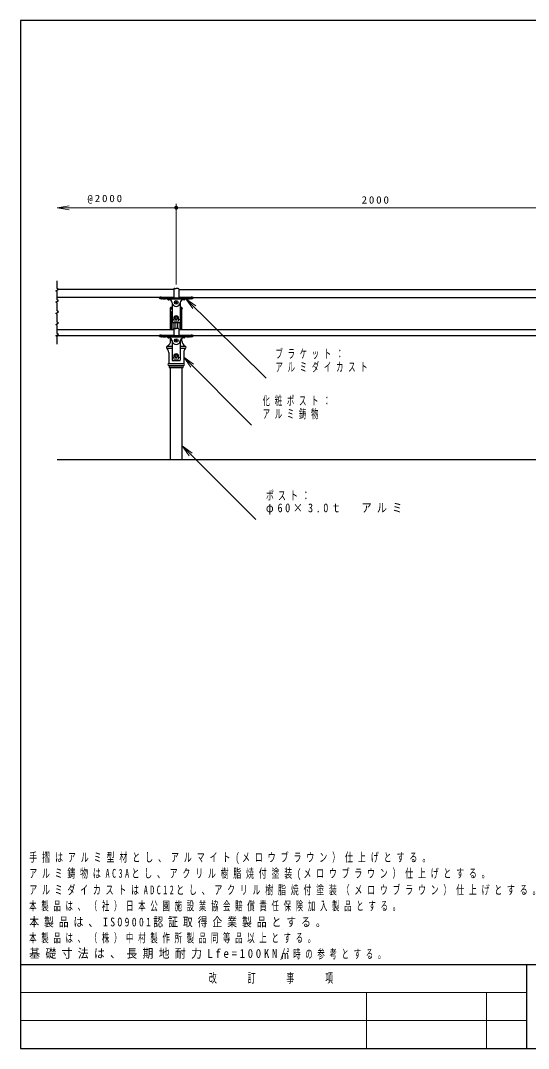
# Model space of a CAD drawing. Units: millimetres on the paper, scale 1:20. Extents: x -365 to 0, y 0 to 257.
# Drawn here: x -365 to -238, y 0 to 257 of the extents above; entities that cross this region are included whole.
import ezdxf
from ezdxf.enums import TextEntityAlignment as Align

# ---------------------------------------------------------------- set-up
doc = ezdxf.new("R2010")
doc.units = ezdxf.units.MM
doc.layers.add('1_20', color=3, linetype='Continuous', lineweight=25)
doc.layers.add('NAKAMURA図枠', color=7, linetype='Continuous', lineweight=13)
doc.layers.add('CLASS1', color=7, linetype='Continuous')
doc.styles.add('ＭＳ ゴシック', font='')
doc.styles.get('ＭＳ ゴシック').set_extended_font_data('MS Gothic')

# ---------------------------------------------------------------- blocks, each defined once
blk = doc.blocks.new('filled_dot')
at = {"color": 0, "linetype": 'Continuous', "lineweight": -2, "const_width": 1.25}
blk.add_lwpolyline([(-0.625, 0, 1), (0.625, 0, 1)], format="xyb", close=True, dxfattribs=at)
blk = doc.blocks.new('open_arrow')
at = {"color": 0, "linetype": 'Continuous', "lineweight": -2}
blk.add_lwpolyline([(7.5, 1.25), (0, 0), (7.5, -1.25)], dxfattribs=at)

msp = doc.modelspace()

# ---------------------------------------------------------------- linework, layer by layer
at = {"layer": '1_20', "color": 7, "lineweight": 13}
for p, q in [((-326.077, 191.029), (-326.077, 211.206)), ((-355.874, 210.206), (-326.077, 210.206)), ((-326.077, 210.206), (-226.077, 210.206)), ((-327.077, 185.217), (-327.473, 185.217)), ((-327.077, 185.167), (-327.473, 185.167)), ((-324.682, 185.217), (-325.077, 185.217)), ((-324.682, 185.167), (-325.077, 185.167)), ((-323.69, 187.442), (-303.567, 167.615)), ((-323.69, 187.442), (-303.567, 167.615)), ((-327.136, 184.217), (-327.284, 184.217)), ((-327.284, 179.754), (-327.284, 184.217)), ((-326.652, 182.862), (-326.358, 183.152)), ((-326.652, 182.862), (-326.652, 181.859)), ((-325.502, 182.862), (-325.797, 183.152)), ((-325.502, 182.862), (-325.502, 181.859)), ((-325.019, 184.217), (-324.871, 184.217)), ((-325.019, 184.217), (-325.019, 179.754)), ((-327.077, 182.246), (-326.652, 182.246)), ((-326.959, 181.517), (-326.959, 179.754)), ((-326.652, 181.859), (-325.502, 181.859)), ((-326.582, 179.974), (-326.582, 181.517)), ((-326.177, 181.517), (-326.177, 180.01)), ((-325.767, 180.01), (-325.767, 181.517)), ((-325.502, 182.246), (-325.077, 182.246)), ((-325.373, 179.754), (-325.373, 181.517)), ((-327.284, 176.917), (-327.284, 177.381)), ((-328.327, 175.617), (-327.077, 175.617)), ((-327.077, 175.517), (-328.327, 175.517)), ((-327.077, 175.117), (-328.327, 175.117)), ((-327.077, 174.967), (-328.327, 174.967)), ((-327.284, 176.917), (-327.136, 176.917)), ((-325.077, 175.617), (-323.827, 175.617)), ((-323.827, 175.517), (-325.077, 175.517)), ((-323.827, 175.117), (-325.077, 175.117)), ((-323.827, 174.967), (-325.077, 174.967)), ((-325.019, 177.146), (-325.019, 176.917)), ((-324.871, 176.917), (-325.019, 176.917)), ((-327.077, 172.733), (-326.652, 172.733)), ((-326.652, 173.35), (-326.358, 173.639)), ((-326.652, 173.35), (-326.652, 172.346)), ((-326.652, 172.346), (-325.502, 172.346)), ((-325.502, 173.35), (-325.797, 173.639)), ((-325.502, 173.35), (-325.502, 172.346)), ((-325.502, 172.733), (-325.077, 172.733)), ((-324.202, 172.825), (-307.243, 155.875)), ((-324.202, 172.825), (-307.243, 155.875)), ((-324.202, 171.217), (-327.952, 171.217)), ((-324.202, 170.817), (-327.952, 170.817)), ((-327.952, 170.717), (-324.202, 170.717)), ((-327.727, 170.417), (-324.427, 170.417)), ((-324.577, 150.637), (-306.159, 132.218))]:
    msp.add_line(p, q, dxfattribs=at)
at = {"layer": '1_20'}
for p, q in [((-326.702, 189.767), (-355.874, 189.767)), ((-330.3, 187.767), (-355.874, 187.767)), ((-330.327, 187.654), (-330.327, 187.746)), ((-329.837, 187.87), (-326.735, 187.87)), ((-329.827, 187.684), (-326.077, 187.684)), ((-326.71, 187.845), (-326.71, 187.76)), ((-326.702, 189.929), (-326.702, 187.752)), ((-326.702, 187.752), (-326.686, 187.752)), ((-326.452, 190.02), (-326.077, 190.029)), ((-326.452, 187.686), (-325.702, 187.686)), ((-325.702, 190.02), (-326.077, 190.029)), ((-326.077, 187.684), (-322.327, 187.684)), ((-325.468, 187.752), (-325.452, 187.752)), ((-325.452, 189.929), (-325.452, 187.752)), ((-325.452, 189.767), (-226.702, 189.767)), ((-325.445, 187.845), (-325.445, 187.76)), ((-325.42, 187.87), (-322.327, 187.87)), ((-321.854, 187.767), (-230.3, 187.767)), ((-321.827, 187.654), (-321.827, 187.746)), ((-329.827, 187.442), (-329.745, 187.442)), ((-329.409, 187.442), (-328.745, 187.442)), ((-328.409, 187.442), (-323.745, 187.442)), ((-328.202, 187.379), (-328.152, 187.255)), ((-328.059, 187.192), (-327.941, 187.192)), ((-327.473, 185.217), (-327.473, 185.167)), ((-327.077, 186.346), (-327.077, 181.617)), ((-326.077, 186.661), (-326.202, 186.589)), ((-326.202, 186.445), (-326.202, 186.589)), ((-326.077, 186.373), (-326.202, 186.445)), ((-325.952, 186.589), (-326.077, 186.661)), ((-325.952, 186.445), (-326.077, 186.373)), ((-325.952, 186.445), (-325.952, 186.589)), ((-325.077, 186.346), (-325.077, 181.617)), ((-324.682, 185.217), (-324.682, 185.167)), ((-324.095, 187.192), (-324.213, 187.192)), ((-323.952, 187.379), (-324.002, 187.255)), ((-323.409, 187.442), (-322.745, 187.442)), ((-322.409, 187.442), (-322.327, 187.442)), ((-327.077, 184.867), (-327.473, 184.867)), ((-327.473, 179.754), (-327.473, 184.867)), ((-326.265, 182.942), (-326.452, 182.617)), ((-326.452, 182.617), (-326.265, 182.292)), ((-325.89, 182.942), (-326.265, 182.942)), ((-325.702, 182.617), (-325.89, 182.942)), ((-325.89, 182.292), (-325.702, 182.617)), ((-324.682, 184.867), (-325.077, 184.867)), ((-324.682, 179.754), (-324.682, 184.867)), ((-326.977, 181.517), (-325.177, 181.517)), ((-326.702, 179.917), (-326.702, 178.24)), ((-326.452, 180.007), (-326.077, 180.017)), ((-326.265, 182.292), (-325.89, 182.292)), ((-325.702, 180.007), (-326.077, 180.017)), ((-325.452, 179.917), (-325.452, 178.24)), ((-355.874, 179.754), (-326.702, 179.754)), ((-355.874, 178.254), (-330.285, 178.254)), ((-330.327, 178.142), (-330.327, 178.234)), ((-329.837, 178.358), (-326.735, 178.358)), ((-329.827, 178.171), (-326.077, 178.171)), ((-329.827, 177.929), (-329.745, 177.929)), ((-329.409, 177.929), (-328.745, 177.929)), ((-328.409, 177.929), (-323.745, 177.929)), ((-328.202, 177.866), (-328.152, 177.742)), ((-328.059, 177.679), (-327.941, 177.679)), ((-327.473, 176.917), (-327.473, 177.543)), ((-326.71, 178.333), (-326.71, 178.247)), ((-326.702, 178.24), (-326.569, 178.24)), ((-326.452, 178.217), (-325.702, 178.217)), ((-326.077, 178.171), (-322.327, 178.171)), ((-325.586, 178.24), (-325.452, 178.24)), ((-325.452, 179.754), (-226.702, 179.754)), ((-325.445, 178.333), (-325.445, 178.247)), ((-325.42, 178.358), (-322.327, 178.358)), ((-324.682, 176.917), (-324.682, 177.543)), ((-324.095, 177.679), (-324.213, 177.679)), ((-323.952, 177.866), (-324.002, 177.742)), ((-323.409, 177.929), (-322.745, 177.929)), ((-322.409, 177.929), (-322.327, 177.929)), ((-321.869, 178.254), (-230.3, 178.254)), ((-321.827, 178.142), (-321.827, 178.234)), ((-328.327, 175.517), (-328.327, 175.617)), ((-328.327, 174.967), (-328.327, 175.117)), ((-327.077, 176.834), (-327.077, 172.104)), ((-326.077, 177.149), (-326.202, 177.077)), ((-326.202, 176.932), (-326.202, 177.077)), ((-326.077, 176.86), (-326.202, 176.932)), ((-325.952, 177.077), (-326.077, 177.149)), ((-325.952, 176.932), (-326.077, 176.86)), ((-325.952, 176.932), (-325.952, 177.077)), ((-325.077, 176.834), (-325.077, 172.104)), ((-323.827, 175.517), (-323.827, 175.617)), ((-323.827, 174.967), (-323.827, 175.117)), ((-327.952, 174.044), (-327.952, 171.217)), ((-326.265, 173.429), (-326.452, 173.104)), ((-326.452, 173.104), (-326.265, 172.779)), ((-325.89, 173.429), (-326.265, 173.429)), ((-326.265, 172.779), (-325.89, 172.779)), ((-325.702, 173.104), (-325.89, 173.429)), ((-325.89, 172.779), (-325.702, 173.104)), ((-324.202, 174.044), (-324.202, 171.217)), ((-327.952, 170.717), (-327.952, 170.817)), ((-327.727, 170.217), (-324.427, 170.217)), ((-327.577, 170.217), (-327.577, 147.267)), ((-326.977, 172.004), (-325.177, 172.004)), ((-324.577, 147.267), (-324.577, 170.217)), ((-324.202, 170.717), (-324.202, 170.817)), ((-355.874, 147.267), (-123.577, 147.267))]:
    msp.add_line(p, q, dxfattribs=at)
msp.add_lwpolyline([(-355.874, 176.073), (-355.874, 177.997), (-356.22, 178.197), (-355.528, 178.597), (-355.874, 178.797), (-355.874, 180.797), (-356.22, 180.997), (-355.528, 181.397), (-355.874, 181.597), (-355.874, 183.597), (-356.22, 183.797), (-355.528, 184.197), (-355.874, 184.397), (-355.874, 186.397), (-356.22, 186.597), (-355.528, 186.997), (-355.874, 187.197), (-355.874, 189.197), (-356.22, 189.397), (-355.528, 189.797), (-355.874, 189.997), (-355.874, 191.921)], dxfattribs=at)
for centre, radius in [((-326.077, 186.517), 0.45), ((-326.077, 182.617), 0.312), ((-326.077, 177.004), 0.45), ((-326.077, 173.104), 0.312)]:
    msp.add_circle(centre, radius, dxfattribs=at)
at = {"layer": '1_20', "color": 7, "lineweight": 13}
for centre in [(-326.077, 182.617), (-326.077, 173.104)]:
    msp.add_circle(centre, 0.425, dxfattribs=at)
at = {"layer": '1_20'}
for centre, radius, start, end in [((-329.814, 186.746), 1.124, 90.67803, 117.17591), ((-329.762, 182.316), 5.368, 90.69431, 96.04239), ((-329.825, 188.142), 0.7, 224.14072, 269.8083), ((-326.735, 187.845), 0.025, 0, 90), ((-326.702, 187.76), 0.0075, 180, 270), ((-326.344, 189.328), 0.7, 98.89234, 120.77855), ((-326.438, 188.186), 0.5, 238.15077, 268.41352), ((-325.81, 189.328), 0.7, 59.22145, 81.10766), ((-325.716, 188.186), 0.5, 271.58648, 301.84923), ((-325.452, 187.76), 0.0075, 270, 0), ((-325.42, 187.845), 0.025, 90, 180), ((-322.33, 188.142), 0.7, 270.1917, 315.85928), ((-322.34, 186.746), 1.124, 62.82409, 89.32197), ((-322.392, 182.316), 5.368, 83.95761, 89.30569), ((-329.577, 185.925), 1.526, 83.66623, 96.33377), ((-328.577, 185.925), 1.526, 83.66623, 96.33377), ((-328.295, 187.342), 0.1, 21.80141, 90), ((-328.059, 187.292), 0.1, 201.80141, 270), ((-327.941, 186.317), 0.875, 6.1232, 90), ((-327.473, 185.017), 0.15, 90, 270), ((-326.077, 178.799), 6.568, 98.75788, 102.26889), ((-326.077, 186.317), 1, 174.26083, 180), ((-326.077, 186.517), 1, 186.1232, 270), ((-326.077, 186.517), 1, 270, 353.8768), ((-324.213, 186.317), 0.875, 90, 173.8768), ((-326.077, 186.317), 1, 0, 5.73917), ((-326.077, 178.799), 6.568, 77.73111, 81.24212), ((-324.682, 185.017), 0.15, 270, 90), ((-324.095, 187.292), 0.1, 270, 338.19859), ((-323.859, 187.342), 0.1, 90, 158.19859), ((-323.577, 185.925), 1.526, 83.66623, 96.33377), ((-322.577, 185.925), 1.526, 83.66623, 96.33377), ((-326.977, 181.617), 0.1, 180, 270), ((-326.344, 179.315), 0.7, 98.89234, 120.77855), ((-325.81, 179.315), 0.7, 59.22145, 81.10766), ((-325.177, 181.617), 0.1, 270, 0), ((-329.814, 177.234), 1.124, 90.67803, 117.17591), ((-329.762, 172.804), 5.368, 90.69431, 96.04239), ((-329.825, 178.629), 0.7, 224.14072, 269.8083), ((-329.577, 176.413), 1.526, 83.66623, 96.33377), ((-328.577, 176.413), 1.526, 83.66623, 96.33377), ((-328.295, 177.829), 0.1, 21.80141, 90), ((-328.059, 177.779), 0.1, 201.80141, 270), ((-327.941, 176.804), 0.875, 6.1232, 90), ((-326.735, 178.333), 0.025, 0, 90), ((-326.702, 178.247), 0.0075, 180, 270), ((-326.425, 178.666), 0.45, 231.90408, 266.47843), ((-325.73, 178.666), 0.45, 273.52157, 308.09592), ((-325.452, 178.247), 0.0075, 270, 0), ((-325.42, 178.333), 0.025, 90, 180), ((-324.213, 176.804), 0.875, 90, 173.8768), ((-324.095, 177.779), 0.1, 270, 338.19859), ((-323.859, 177.829), 0.1, 90, 158.19859), ((-323.577, 176.413), 1.526, 83.66623, 96.33377), ((-322.577, 176.413), 1.526, 83.66623, 96.33377), ((-322.33, 178.629), 0.7, 270.1917, 315.85928), ((-322.34, 177.234), 1.124, 62.82409, 89.32197), ((-322.392, 172.804), 5.368, 83.95761, 89.30569), ((-328.327, 175.317), 0.2, 90, 270), ((-328.873, 176.906), 1.4, 292.93686, 0.43755), ((-329.352, 174.013), 1.4, 1.29396, 42.95511), ((-326.077, 176.804), 1, 174.26083, 178.3249), ((-326.077, 177.004), 1, 186.1232, 270), ((-326.077, 177.004), 1, 270, 353.8768), ((-326.077, 176.804), 1, 1.6751, 5.73917), ((-323.282, 176.906), 1.4, 179.56245, 247.06314), ((-322.803, 174.013), 1.4, 137.04489, 178.70604), ((-323.827, 175.317), 0.2, 270, 90), ((-327.952, 171.017), 0.2, 90, 270), ((-328.076, 170.39), 0.35, 4.47753, 69.26226), ((-327.727, 170.317), 0.1, 90, 270), ((-326.977, 172.104), 0.1, 180, 270), ((-325.177, 172.104), 0.1, 270, 0), ((-324.078, 170.39), 0.35, 110.73774, 175.52247), ((-324.427, 170.317), 0.1, 270, 90), ((-324.202, 171.017), 0.2, 270, 90)]:
    msp.add_arc(centre, radius, start, end, dxfattribs=at)
at = {"layer": '1_20', "color": 7, "lineweight": 13}
for centre in [(-326.077, 182.867), (-326.077, 173.354)]:
    msp.add_arc(centre, 0.4, 45.46168, 134.53832, dxfattribs=at)
at = {"layer": 'NAKAMURA図枠', "color": 20, "lineweight": 25}
for p, q in [((-365, 257), (-365, 0)), ((0, 257), (-365, 257)), ((-365, 21), (0, 21)), ((-365, 0), (0, 0))]:
    msp.add_line(p, q, dxfattribs=at)
at = {"layer": 'NAKAMURA図枠', "color": 3, "lineweight": 25}
msp.add_line((-238.5, 21), (-238.5, 0), dxfattribs=at)
at = {"layer": 'NAKAMURA図枠'}
for p, q in [((-365, 14), (-238.5, 14)), ((-278.5, 14), (-278.5, 0)), ((-248.5, 14), (-248.5, 0)), ((-365, 7), (-238.5, 7))]:
    msp.add_line(p, q, dxfattribs=at)

# ---------------------------------------------------------------- block references
at = {"layer": '1_20', "color": 7, "lineweight": 13, "xscale": 0.4, "yscale": 0.4}
for name, p in [('open_arrow', (-355.874, 210.206)), ('filled_dot', (-326.077, 210.206))]:
    msp.add_blockref(name, p, dxfattribs=at)
for name, p, rotation in [('filled_dot', (-326.077, 210.206), 180), ('open_arrow', (-323.69, 187.442), 315.4), ('open_arrow', (-323.69, 187.442), 315.4), ('open_arrow', (-324.202, 172.825), 315), ('open_arrow', (-324.202, 172.825), 315), ('open_arrow', (-324.577, 150.637), 315)]:
    msp.add_blockref(name, p, dxfattribs=dict(at, rotation=rotation))

# ---------------------------------------------------------------- texts
at = {"layer": '1_20', "color": 7, "style": 'ＭＳ ゴシック'}
for s, insert, char_height, attachment_point in [('\\T1.33;\\W1.1;@2000', (-343.722, 211.206), 1.833, 8), ('\\T1.33;\\W1.1;2000', (-276.077, 211.206), 1.833, 8), ('\\T1.64;\\W0.6;ブラケット：', (-301.256, 173.565), 2.199, 4), ('\\T1.64;\\W0.6;ブラケット：', (-301.256, 173.565), 2.199, 4), ('\\T1.64;\\W0.6;アルミダイカスト', (-301.256, 170.265), 2.199, 4), ('\\T1.64;\\W0.6;アルミダイカスト', (-301.256, 170.265), 2.199, 4), ('\\T1.64;\\W0.6;化粧ポスト：', (-304.458, 161.825), 2.199, 4), ('\\T1.64;\\W0.6;化粧ポスト：', (-304.458, 161.825), 2.199, 4), ('\\T1.64;\\W0.6;アルミ鋳物\u3000', (-304.458, 158.525), 2.199, 4), ('\\T1.64;\\W0.6;アルミ鋳物\u3000', (-304.458, 158.525), 2.199, 4), ('\\T1.5;\\W0.65;ポスト：', (-303.645, 138.168), 2.199, 4), ('\\T1.5;\\W0.85;φ60×3.0ｔ\u3000アルミ', (-303.645, 134.868), 2.199, 4)]:
    msp.add_mtext(s, dxfattribs=dict(at, insert=insert, char_height=char_height, attachment_point=attachment_point))
at = {"layer": 'CLASS1', "style": 'ＭＳ ゴシック', "width": 0.65}
msp.add_text('㎡', height=2.199, dxfattribs=at).set_placement((-299.837, 23.486), align=Align.MIDDLE_LEFT)
at = {"layer": 'CLASS1', "char_height": 2.199, "attachment_point": 4, "style": 'ＭＳ ゴシック'}
for s, insert in [('\\T1.61;\\W0.65;手摺はアルミ型材とし、アルマイト(メロウブラウン）仕上げとする。', (-362.837, 47.486)), ('\\T1.59;\\W0.65;アルミ鋳物はAC3Aとし、アクリル樹脂焼付塗装(メロウブラウン）仕上げとする。', (-362.837, 43.486)), ('\\T1.59;\\W0.65;アルミダイカストはADC12とし、アクリル樹脂焼付塗装（メロウブラウン）仕上げとする。', (-362.837, 39.486)), ('\\T1.64;\\W0.6;本製品は、（社）日本公園施設業協会賠償責任保険加入製品とする。', (-362.837, 35.486)), ('\\T1.5;\\W0.8;本製品は、ISO9001認証取得企業製品とする。', (-362.837, 31.486)), ('\\T1.64;\\W0.6;本製品は、（株）中村製作所製品同等品以上とする。', (-362.837, 27.486)), ('\\T1.5;\\W0.9;基礎寸法は、長期地耐力Lfe=100KN/', (-362.837, 23.486)), ('\\T1.64;\\W0.6;時の参考とする。', (-296.837, 23.486))]:
    msp.add_mtext(s, dxfattribs=dict(at, insert=insert))
at = {"layer": 'NAKAMURA図枠', "insert": (-301.75, 17.5), "char_height": 2.346, "attachment_point": 5, "style": 'ＭＳ ゴシック'}
msp.add_mtext('\\T1.64;\\W0.6;改\u3000\u3000訂\u3000\u3000事\u3000\u3000項', dxfattribs=at)

doc.saveas('drawing.dxf')
